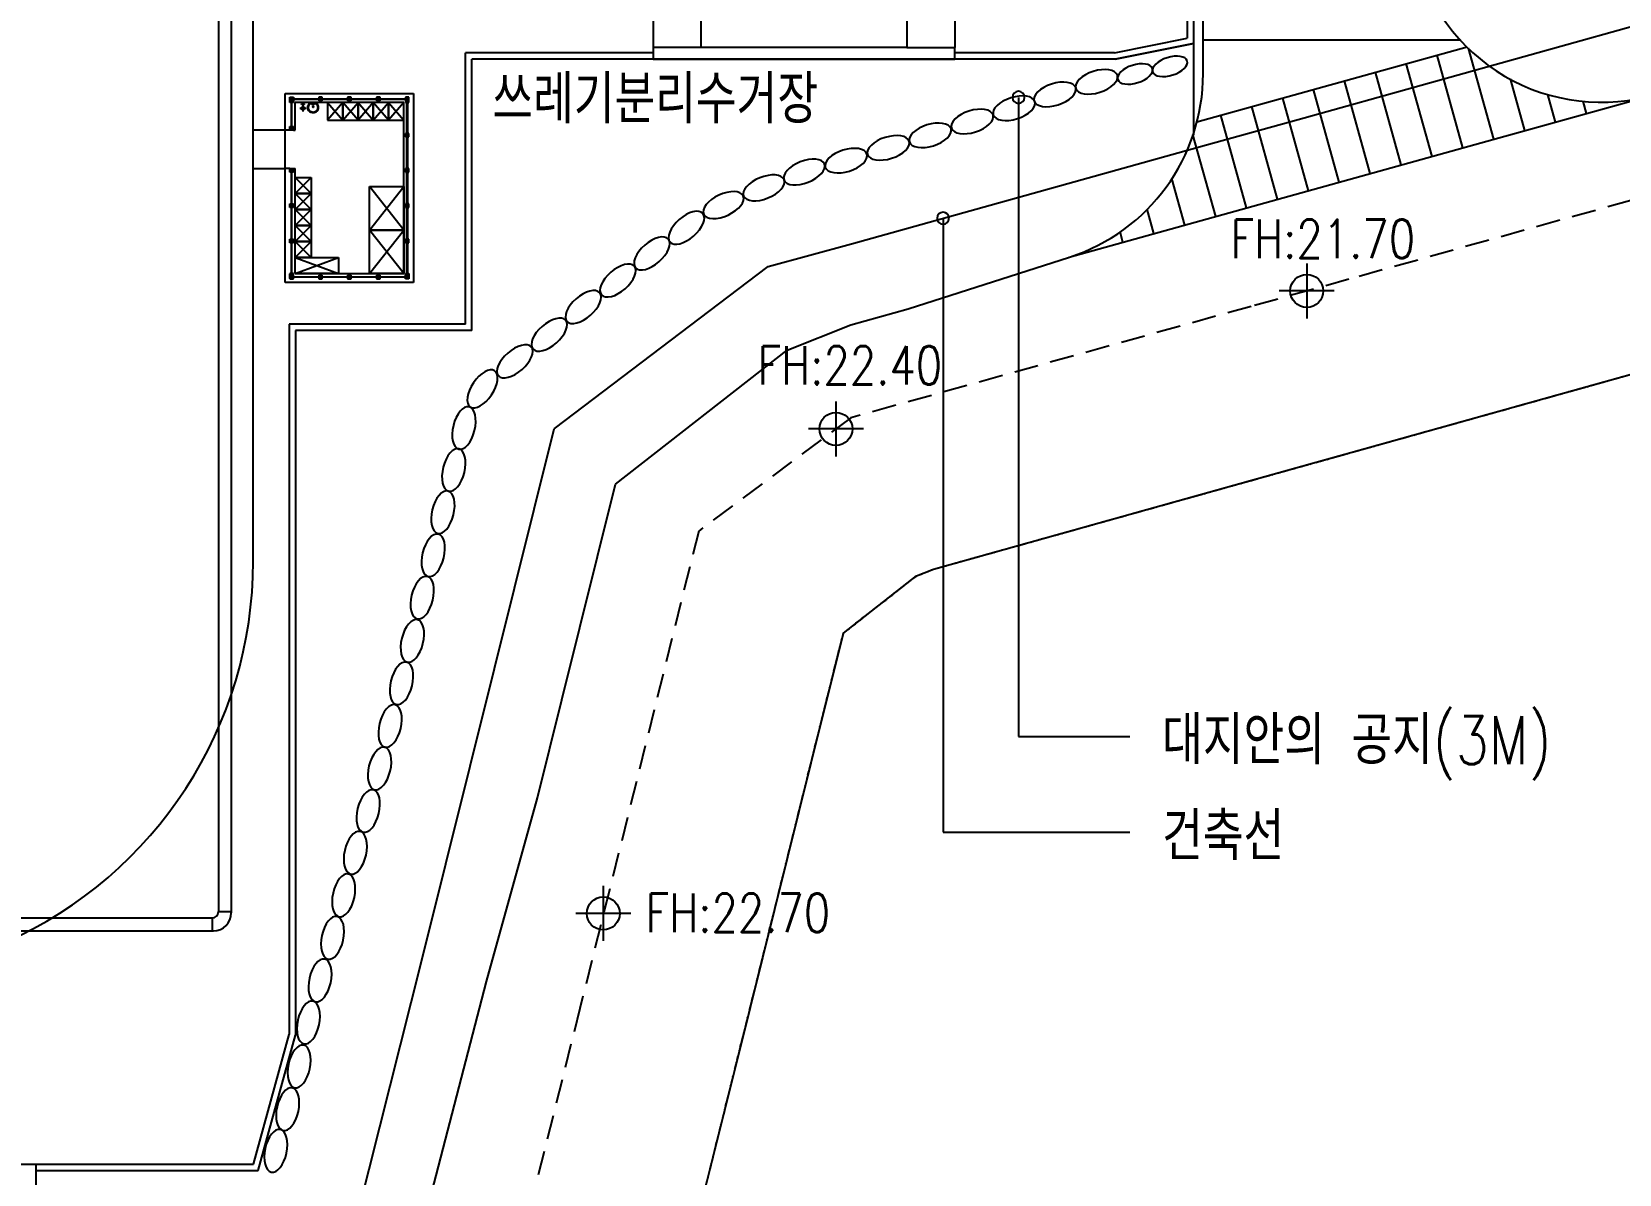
# Model space of a CAD drawing. Header units: millimetres. Extents: x 1145859089 to 1147511753, y -1047484727 to -1047247487.
# Drawn here: x 1147335149 to 1147384647, y -1047418882 to -1047383252 of the extents above; entities that cross this region are included whole.
import ezdxf
from ezdxf.xclip import XClip

# ---------------------------------------------------------------- set-up
doc = ezdxf.new("R2010")
doc.units = ezdxf.units.MM
doc.header["$LTSCALE"] = 100
doc.header["$MEASUREMENT"] = 0
doc.header["$XCLIPFRAME"] = 2
doc.linetypes.add('단지배치도$0$HID', pattern=[2.3, 1.5, -0.8])
doc.linetypes.add('단지배치도$0$PHANTOM', pattern=[2.5, 1.25, -0.25, 0.25, -0.25, 0.25, -0.25])
doc.layers.get('0').update_dxf_attribs({"linetype": 'CONTINUOUS'})
for name, color, linetype in [('TRAY(전력용)', 1, 'CONTINUOUS'), ('XREF', 135, 'CONTINUOUS'), ('단지배치도$0$S240910', 33, 'CONTINUOUS'), ('단지배치도$0$W240910', 135, 'CONTINUOUS')]:
    doc.layers.add(name, color=color, linetype=linetype)
doc.styles.add('단지배치도$0$WS1', font='romans.shx', dxfattribs={"width": 0.8, "bigfont": 'whgtxt.shx'})

# ---------------------------------------------------------------- blocks, each defined once
blk = doc.blocks.new('단지배치도$0$zw$9902')
at = {"layer": '단지배치도$0$W240910'}
for p, q in [((102160, 2660, 0), (102160, -12370, 0)), ((103660, 2660, 0), (103660, -12370, 0)), ((81781, -28400, 0), (81781, -7688, 0)), ((95750, -12370, 0), (95750, -8880, 0)), ((110900, -8640, 1673713), (110900, -12088, 1673713)), ((111400, -13195), (111400, -9090)), ((94250, -10135, 0), (94250, -12370, 0)), ((114548, -14567), (129972, -10260)), ((95750, -12370, 0), (94250, -12370, 0)), ((94250, -12370, 0), (94250, -12740, 0)), ((102160, -12370, 0), (95750, -12370, 0)), ((102160, -12370, 0), (103660, -12370, 0)), ((103660, -12740, 0), (103660, -12370, 0)), ((111100, -11911), (111100, -15104)), ((88400, -21000), (88400, -12540)), ((88600, -21200), (88600, -12740)), ((94250, -12740, 0), (103660, -12740, 0)), ((82781, -19706, 0), (82781, -13806, 0)), ((82781, -13806, 0), (86781, -13806, 0)), ((86781, -13806, 0), (86781, -19706, 0)), ((82926, -14086, 0), (82926, -13926, 0)), ((82926, -13926, 0), (83036, -13926, 0)), ((82968, -14086, 0), (82926, -14086, 0)), ((82929, -14083, 0), (82929, -13929, 0)), ((82929, -13929, 0), (83033, -13929, 0)), ((82965, -14083, 0), (82929, -14083, 0)), ((83006, -13956, 0), (82956, -13956, 0)), ((82956, -13956, 0), (82956, -14056, 0)), ((82956, -14056, 0), (83006, -14056, 0)), ((83003, -13960, 0), (82959, -13960, 0)), ((82959, -13960, 0), (82959, -14053, 0)), ((82959, -14053, 0), (83003, -13960, 0)), ((82959, -13960, 0), (83003, -14053, 0)), ((82959, -14053, 0), (83003, -14053, 0)), ((82996, -14056, 0), (82965, -14056, 0)), ((82965, -14056, 0), (82965, -14083, 0)), ((82993, -14059, 0), (82968, -14059, 0)), ((82968, -14059, 0), (82968, -14086, 0)), ((82991, -14059, 0), (82971, -14059, 0)), ((82971, -14059, 0), (82971, -14868, 0)), ((82991, -14868, 0), (82991, -14059, 0)), ((82993, -14086, 0), (82993, -14059, 0)), ((83036, -14086, 0), (82993, -14086, 0)), ((82996, -14083, 0), (82996, -14056, 0)), ((83033, -14083, 0), (82996, -14083, 0)), ((83003, -14053, 0), (83003, -13960, 0)), ((83006, -14056, 0), (83006, -13956, 0)), ((83033, -13966, 0), (83006, -13966, 0)), ((83006, -13966, 0), (83006, -13997, 0)), ((83006, -13997, 0), (83033, -13997, 0)), ((83036, -13969, 0), (83009, -13969, 0)), ((83009, -13969, 0), (83009, -13994, 0)), ((83009, -13991, 0), (83009, -13971, 0)), ((83009, -13971, 0), (83853, -13971, 0)), ((83853, -13991, 0), (83009, -13991, 0)), ((83009, -13994, 0), (83036, -13994, 0)), ((83033, -13929, 0), (83033, -13966, 0)), ((83033, -13997, 0), (83033, -14083, 0)), ((83036, -13926, 0), (83036, -13969, 0)), ((83036, -13994, 0), (83036, -14086, 0)), ((86476, -14086, 0), (83086, -14086, 0)), ((83086, -14951, 0), (83086, -14086, 0)), ((83231, -14271, 0), (83431, -14271, 0)), ((83291, -14156, 0), (83291, -14136, 0)), ((83291, -14136, 0), (83316, -14136, 0)), ((83316, -14156, 0), (83291, -14156, 0)), ((83316, -14136, 0), (83316, -14086, 0)), ((83316, -14086, 0), (83346, -14086, 0)), ((83316, -14171, 0), (83316, -14156, 0)), ((83346, -14171, 0), (83316, -14171, 0)), ((83331, -14171, 0), (83331, -14371, 0)), ((83346, -14086, 0), (83346, -14136, 0)), ((83346, -14136, 0), (83371, -14136, 0)), ((83371, -14156, 0), (83346, -14156, 0)), ((83346, -14156, 0), (83346, -14171, 0)), ((83371, -14136, 0), (83371, -14156, 0)), ((83610, -14156, 0), (83610, -14136, 0)), ((83610, -14136, 0), (83635, -14136, 0)), ((83635, -14156, 0), (83610, -14156, 0)), ((83635, -14136, 0), (83635, -14086, 0)), ((83635, -14086, 0), (83665, -14086, 0)), ((83635, -14171, 0), (83635, -14156, 0)), ((83665, -14171, 0), (83635, -14171, 0)), ((83665, -14086, 0), (83665, -14136, 0)), ((83665, -14136, 0), (83690, -14136, 0)), ((83690, -14156, 0), (83665, -14156, 0)), ((83665, -14156, 0), (83665, -14171, 0)), ((83690, -14136, 0), (83690, -14156, 0)), ((83936, -13926, 0), (83826, -13926, 0)), ((83826, -13926, 0), (83826, -13969, 0)), ((83826, -13969, 0), (83853, -13969, 0)), ((83853, -13994, 0), (83826, -13994, 0)), ((83826, -13994, 0), (83826, -14036, 0)), ((83826, -14036, 0), (83936, -14036, 0)), ((83933, -13929, 0), (83829, -13929, 0)), ((83829, -13929, 0), (83829, -13966, 0)), ((83829, -13966, 0), (83856, -13966, 0)), ((83856, -13997, 0), (83829, -13997, 0)), ((83829, -13997, 0), (83829, -14033, 0)), ((83829, -14033, 0), (83933, -14033, 0)), ((83853, -13969, 0), (83853, -13994, 0)), ((83906, -13956, 0), (83856, -13956, 0)), ((83856, -13956, 0), (83856, -14006, 0)), ((83856, -13966, 0), (83856, -13997, 0)), ((83856, -14006, 0), (83906, -14006, 0)), ((83904, -13959, 0), (83858, -13959, 0)), ((83858, -13959, 0), (83858, -14004, 0)), ((83904, -14004, 0), (83858, -13959, 0)), ((83858, -14004, 0), (83904, -13959, 0)), ((83858, -14004, 0), (83904, -14004, 0)), ((83904, -14004, 0), (83904, -13959, 0)), ((83906, -14006, 0), (83906, -13956, 0)), ((83906, -13997, 0), (83906, -13966, 0)), ((83906, -13966, 0), (83933, -13966, 0)), ((83933, -13997, 0), (83906, -13997, 0)), ((83909, -13969, 0), (83936, -13969, 0)), ((83909, -13994, 0), (83909, -13969, 0)), ((83909, -13971, 0), (84753, -13971, 0)), ((84753, -13991, 0), (83909, -13991, 0)), ((83936, -13994, 0), (83909, -13994, 0)), ((83933, -13966, 0), (83933, -13929, 0)), ((83933, -14033, 0), (83933, -13997, 0)), ((83936, -13969, 0), (83936, -13926, 0)), ((83936, -14036, 0), (83936, -13994, 0)), ((84101, -14086, 0), (84101, -14636, 0)), ((84576, -14086, 0), (84101, -14086, 0)), ((84101, -14086, 0), (84576, -14636, 0)), ((84576, -14086, 0), (84101, -14636, 0)), ((84576, -14086, 0), (84576, -14636, 0)), ((85051, -14086, 0), (84576, -14086, 0)), ((84576, -14636, 0), (84576, -14086, 0)), ((84576, -14636, 0), (85051, -14086, 0)), ((85051, -14636, 0), (84576, -14086, 0)), ((84836, -13926, 0), (84726, -13926, 0)), ((84726, -13926, 0), (84726, -13969, 0)), ((84726, -13969, 0), (84753, -13969, 0)), ((84753, -13994, 0), (84726, -13994, 0)), ((84726, -13994, 0), (84726, -14036, 0)), ((84726, -14036, 0), (84836, -14036, 0)), ((84833, -13929, 0), (84729, -13929, 0)), ((84729, -13929, 0), (84729, -13966, 0)), ((84729, -13966, 0), (84756, -13966, 0)), ((84756, -13997, 0), (84729, -13997, 0)), ((84729, -13997, 0), (84729, -14033, 0)), ((84729, -14033, 0), (84833, -14033, 0)), ((84753, -13969, 0), (84753, -13994, 0)), ((84753, -13971, 0), (84753, -13991, 0)), ((84806, -13956, 0), (84756, -13956, 0)), ((84756, -13956, 0), (84756, -14006, 0)), ((84756, -13966, 0), (84756, -13997, 0)), ((84756, -14006, 0), (84806, -14006, 0)), ((84804, -13959, 0), (84758, -13959, 0)), ((84758, -13959, 0), (84758, -14004, 0)), ((84804, -14004, 0), (84758, -13959, 0)), ((84758, -14004, 0), (84804, -13959, 0)), ((84758, -14004, 0), (84804, -14004, 0)), ((84804, -14004, 0), (84804, -13959, 0)), ((84806, -14006, 0), (84806, -13956, 0)), ((84806, -13997, 0), (84806, -13966, 0)), ((84806, -13966, 0), (84833, -13966, 0)), ((84833, -13997, 0), (84806, -13997, 0)), ((84809, -13969, 0), (84836, -13969, 0)), ((84809, -13994, 0), (84809, -13969, 0)), ((84809, -13991, 0), (84809, -13971, 0)), ((84809, -13971, 0), (85653, -13971, 0)), ((85653, -13991, 0), (84809, -13991, 0)), ((84836, -13994, 0), (84809, -13994, 0)), ((84833, -13966, 0), (84833, -13929, 0)), ((84833, -14033, 0), (84833, -13997, 0)), ((84836, -13969, 0), (84836, -13926, 0)), ((84836, -14036, 0), (84836, -13994, 0)), ((85051, -14086, 0), (85051, -14636, 0)), ((85526, -14086, 0), (85051, -14086, 0)), ((85051, -14636, 0), (85051, -14086, 0)), ((85051, -14086, 0), (85526, -14636, 0)), ((85526, -14086, 0), (85051, -14636, 0)), ((85526, -14636, 0), (85526, -14086, 0)), ((85526, -14086, 0), (85526, -14636, 0)), ((86001, -14086, 0), (85526, -14086, 0)), ((85526, -14636, 0), (86001, -14086, 0)), ((86001, -14636, 0), (85526, -14086, 0)), ((85736, -13926, 0), (85626, -13926, 0)), ((85626, -13926, 0), (85626, -13969, 0)), ((85626, -13969, 0), (85653, -13969, 0)), ((85653, -13994, 0), (85626, -13994, 0)), ((85626, -13994, 0), (85626, -14036, 0)), ((85626, -14036, 0), (85736, -14036, 0)), ((85733, -13929, 0), (85629, -13929, 0)), ((85629, -13929, 0), (85629, -13966, 0)), ((85629, -13966, 0), (85656, -13966, 0)), ((85656, -13997, 0), (85629, -13997, 0)), ((85629, -13997, 0), (85629, -14033, 0)), ((85629, -14033, 0), (85733, -14033, 0)), ((85653, -13969, 0), (85653, -13994, 0)), ((85653, -13971, 0), (85653, -13991, 0)), ((85706, -13956, 0), (85656, -13956, 0)), ((85656, -13956, 0), (85656, -14006, 0)), ((85656, -13966, 0), (85656, -13997, 0)), ((85656, -14006, 0), (85706, -14006, 0)), ((85704, -13959, 0), (85658, -13959, 0)), ((85658, -13959, 0), (85658, -14004, 0)), ((85704, -14004, 0), (85658, -13959, 0)), ((85658, -14004, 0), (85704, -13959, 0)), ((85658, -14004, 0), (85704, -14004, 0)), ((85704, -14004, 0), (85704, -13959, 0)), ((85706, -14006, 0), (85706, -13956, 0)), ((85706, -13997, 0), (85706, -13966, 0)), ((85706, -13966, 0), (85733, -13966, 0)), ((85733, -13997, 0), (85706, -13997, 0)), ((85709, -13969, 0), (85736, -13969, 0)), ((85709, -13994, 0), (85709, -13969, 0)), ((85709, -13991, 0), (85709, -13971, 0)), ((85709, -13971, 0), (86553, -13971, 0)), ((86553, -13991, 0), (85709, -13991, 0)), ((85736, -13994, 0), (85709, -13994, 0)), ((85733, -13966, 0), (85733, -13929, 0)), ((85733, -14033, 0), (85733, -13997, 0)), ((85736, -13969, 0), (85736, -13926, 0)), ((85736, -14036, 0), (85736, -13994, 0)), ((86001, -14636, 0), (86001, -14086, 0)), ((86001, -14086, 0), (86001, -14636, 0)), ((86476, -14086, 0), (86001, -14086, 0)), ((86001, -14086, 0), (86476, -14636, 0)), ((86476, -14086, 0), (86001, -14636, 0)), ((86476, -19426, 0), (86476, -14086, 0)), ((86476, -14636, 0), (86476, -14086, 0)), ((86636, -13926, 0), (86526, -13926, 0)), ((86526, -13926, 0), (86526, -13969, 0)), ((86526, -13969, 0), (86553, -13969, 0)), ((86553, -13994, 0), (86526, -13994, 0)), ((86526, -13994, 0), (86526, -14086, 0)), ((86526, -14086, 0), (86568, -14086, 0)), ((86633, -13929, 0), (86529, -13929, 0)), ((86529, -13929, 0), (86529, -13966, 0)), ((86529, -13966, 0), (86556, -13966, 0)), ((86556, -13997, 0), (86529, -13997, 0)), ((86529, -13997, 0), (86529, -14083, 0)), ((86529, -14083, 0), (86565, -14083, 0)), ((86553, -13969, 0), (86553, -13994, 0)), ((86553, -13971, 0), (86553, -13991, 0)), ((86556, -14056, 0), (86556, -13956, 0)), ((86556, -13956, 0), (86606, -13956, 0)), ((86556, -13966, 0), (86556, -13997, 0)), ((86606, -14056, 0), (86556, -14056, 0)), ((86559, -14053, 0), (86559, -13960, 0)), ((86559, -13960, 0), (86603, -13960, 0)), ((86603, -14053, 0), (86559, -13960, 0)), ((86603, -13960, 0), (86559, -14053, 0)), ((86603, -14053, 0), (86559, -14053, 0)), ((86565, -14083, 0), (86565, -14056, 0)), ((86565, -14056, 0), (86596, -14056, 0)), ((86568, -14086, 0), (86568, -14059, 0)), ((86568, -14059, 0), (86593, -14059, 0)), ((86571, -14059, 0), (86591, -14059, 0)), ((86571, -15078, 0), (86571, -14059, 0)), ((86591, -14059, 0), (86591, -15078, 0)), ((86593, -14059, 0), (86593, -14086, 0)), ((86593, -14086, 0), (86636, -14086, 0)), ((86596, -14056, 0), (86596, -14083, 0)), ((86596, -14083, 0), (86633, -14083, 0)), ((86603, -13960, 0), (86603, -14053, 0)), ((86606, -13956, 0), (86606, -14056, 0)), ((86633, -14083, 0), (86633, -13929, 0)), ((86636, -14086, 0), (86636, -13926, 0)), ((105645, -13929), (105645, -33858)), ((82926, -14951, 0), (82926, -14841, 0)), ((82926, -14841, 0), (82968, -14841, 0)), ((82929, -14948, 0), (82929, -14844, 0)), ((82929, -14844, 0), (82965, -14844, 0)), ((82965, -14844, 0), (82965, -14871, 0)), ((82968, -14841, 0), (82968, -14868, 0)), ((82993, -14868, 0), (82993, -14841, 0)), ((82993, -14841, 0), (83036, -14841, 0)), ((82996, -14871, 0), (82996, -14844, 0)), ((82996, -14844, 0), (83033, -14844, 0)), ((83033, -14844, 0), (83033, -14948, 0)), ((83036, -14841, 0), (83036, -14951, 0)), ((84101, -14636, 0), (84576, -14636, 0)), ((84576, -14636, 0), (85051, -14636, 0)), ((85051, -14636, 0), (85526, -14636, 0)), ((85526, -14636, 0), (86001, -14636, 0)), ((86001, -14636, 0), (86476, -14636, 0)), ((111504, -15411), (114548, -14567)), ((82926, -14951, 0), (82781, -14951, 0)), ((82968, -14951, 0), (82926, -14951, 0)), ((82965, -14948, 0), (82929, -14948, 0)), ((82956, -14921, 0), (82956, -14871, 0)), ((82956, -14871, 0), (83006, -14871, 0)), ((83006, -14921, 0), (82956, -14921, 0)), ((82958, -14919, 0), (82958, -14874, 0)), ((82958, -14874, 0), (83004, -14874, 0)), ((83004, -14919, 0), (82958, -14874, 0)), ((83004, -14874, 0), (82958, -14919, 0)), ((83004, -14919, 0), (82958, -14919, 0)), ((82965, -14871, 0), (82996, -14871, 0)), ((82996, -14948, 0), (82965, -14948, 0)), ((82968, -14868, 0), (82993, -14868, 0)), ((82993, -14951, 0), (82968, -14951, 0)), ((82971, -14868, 0), (82991, -14868, 0)), ((83036, -14951, 0), (82993, -14951, 0)), ((83033, -14948, 0), (82996, -14948, 0)), ((83004, -14874, 0), (83004, -14919, 0)), ((83006, -14871, 0), (83006, -14921, 0)), ((83036, -14951, 0), (83086, -14951, 0)), ((86568, -15051, 0), (86526, -15051, 0)), ((86526, -15051, 0), (86526, -15161, 0)), ((86526, -15161, 0), (86568, -15161, 0)), ((86565, -15054, 0), (86529, -15054, 0)), ((86529, -15054, 0), (86529, -15158, 0)), ((86529, -15158, 0), (86565, -15158, 0)), ((86606, -15081, 0), (86556, -15081, 0)), ((86556, -15081, 0), (86556, -15131, 0)), ((86556, -15131, 0), (86606, -15131, 0)), ((86604, -15084, 0), (86558, -15084, 0)), ((86558, -15084, 0), (86558, -15129, 0)), ((86558, -15129, 0), (86604, -15084, 0)), ((86558, -15084, 0), (86604, -15129, 0)), ((86558, -15129, 0), (86604, -15129, 0)), ((86565, -15081, 0), (86565, -15054, 0)), ((86596, -15081, 0), (86565, -15081, 0)), ((86565, -15158, 0), (86565, -15131, 0)), ((86565, -15131, 0), (86596, -15131, 0)), ((86568, -15078, 0), (86568, -15051, 0)), ((86593, -15078, 0), (86568, -15078, 0)), ((86568, -15161, 0), (86568, -15134, 0)), ((86568, -15134, 0), (86593, -15134, 0)), ((86591, -15078, 0), (86571, -15078, 0)), ((86571, -15134, 0), (86591, -15134, 0)), ((86571, -16178, 0), (86571, -15134, 0)), ((86591, -15134, 0), (86591, -16178, 0)), ((86636, -15051, 0), (86593, -15051, 0)), ((86593, -15051, 0), (86593, -15078, 0)), ((86593, -15134, 0), (86593, -15161, 0)), ((86593, -15161, 0), (86636, -15161, 0)), ((86633, -15054, 0), (86596, -15054, 0)), ((86596, -15054, 0), (86596, -15081, 0)), ((86596, -15131, 0), (86596, -15158, 0)), ((86596, -15158, 0), (86633, -15158, 0)), ((86604, -15129, 0), (86604, -15084, 0)), ((86606, -15131, 0), (86606, -15081, 0)), ((86633, -15158, 0), (86633, -15054, 0)), ((86636, -15161, 0), (86636, -15051, 0)), ((100438, -18494), (111504, -15411)), ((82926, -16151, 0), (82781, -16151, 0)), ((82926, -16261, 0), (82926, -16151, 0)), ((82926, -16151, 0), (82968, -16151, 0)), ((82968, -16261, 0), (82926, -16261, 0)), ((82929, -16258, 0), (82929, -16154, 0)), ((82929, -16154, 0), (82965, -16154, 0)), ((82965, -16258, 0), (82929, -16258, 0)), ((82956, -16231, 0), (82956, -16181, 0)), ((82956, -16181, 0), (83006, -16181, 0)), ((83006, -16231, 0), (82956, -16231, 0)), ((82958, -16229, 0), (82958, -16184, 0)), ((82958, -16184, 0), (83004, -16184, 0)), ((83004, -16229, 0), (82958, -16184, 0)), ((83004, -16184, 0), (82958, -16229, 0)), ((83004, -16229, 0), (82958, -16229, 0)), ((82965, -16154, 0), (82996, -16154, 0)), ((82996, -16231, 0), (82965, -16231, 0)), ((82965, -16231, 0), (82965, -16258, 0)), ((82968, -16151, 0), (82993, -16151, 0)), ((82968, -16234, 0), (82968, -16261, 0)), ((82993, -16234, 0), (82968, -16234, 0)), ((82991, -16234, 0), (82971, -16234, 0)), ((82971, -16234, 0), (82971, -17278, 0)), ((82991, -17278, 0), (82991, -16234, 0)), ((82993, -16151, 0), (83036, -16151, 0)), ((82993, -16261, 0), (82993, -16234, 0)), ((83036, -16261, 0), (82993, -16261, 0)), ((82996, -16154, 0), (83033, -16154, 0)), ((82996, -16258, 0), (82996, -16231, 0)), ((83033, -16258, 0), (82996, -16258, 0)), ((83004, -16184, 0), (83004, -16229, 0)), ((83006, -16181, 0), (83006, -16231, 0)), ((83033, -16154, 0), (83033, -16258, 0)), ((83036, -16151, 0), (83036, -16261, 0)), ((83036, -16151, 0), (83086, -16151, 0)), ((83086, -19426, 0), (83086, -16151, 0)), ((86568, -16151, 0), (86526, -16151, 0)), ((86526, -16151, 0), (86526, -16261, 0)), ((86526, -16261, 0), (86568, -16261, 0)), ((86565, -16154, 0), (86529, -16154, 0)), ((86529, -16154, 0), (86529, -16258, 0)), ((86529, -16258, 0), (86565, -16258, 0)), ((86606, -16181, 0), (86556, -16181, 0)), ((86556, -16181, 0), (86556, -16231, 0)), ((86556, -16231, 0), (86606, -16231, 0)), ((86604, -16184, 0), (86558, -16184, 0)), ((86558, -16184, 0), (86558, -16229, 0)), ((86558, -16229, 0), (86604, -16184, 0)), ((86558, -16184, 0), (86604, -16229, 0)), ((86558, -16229, 0), (86604, -16229, 0)), ((86565, -16181, 0), (86565, -16154, 0)), ((86596, -16181, 0), (86565, -16181, 0)), ((86565, -16258, 0), (86565, -16231, 0)), ((86565, -16231, 0), (86596, -16231, 0)), ((86568, -16178, 0), (86568, -16151, 0)), ((86593, -16178, 0), (86568, -16178, 0)), ((86568, -16261, 0), (86568, -16234, 0)), ((86568, -16234, 0), (86593, -16234, 0)), ((86591, -16178, 0), (86571, -16178, 0)), ((86571, -16234, 0), (86591, -16234, 0)), ((86571, -17278, 0), (86571, -16234, 0)), ((86591, -16234, 0), (86591, -17278, 0)), ((86636, -16151, 0), (86593, -16151, 0)), ((86593, -16151, 0), (86593, -16178, 0)), ((86593, -16234, 0), (86593, -16261, 0)), ((86593, -16261, 0), (86636, -16261, 0)), ((86633, -16154, 0), (86596, -16154, 0)), ((86596, -16154, 0), (86596, -16181, 0)), ((86596, -16231, 0), (86596, -16258, 0)), ((86596, -16258, 0), (86633, -16258, 0)), ((86604, -16229, 0), (86604, -16184, 0)), ((86606, -16231, 0), (86606, -16181, 0)), ((86633, -16258, 0), (86633, -16154, 0)), ((86636, -16261, 0), (86636, -16151, 0)), ((83086, -16926, 0), (83086, -16426, 0)), ((83086, -16426, 0), (83586, -16426, 0)), ((83086, -16426, 0), (83586, -16926, 0)), ((83086, -16926, 0), (83586, -16426, 0)), ((83586, -16426, 0), (83586, -16926, 0)), ((85406, -16706, 0), (86476, -16706, 0)), ((85406, -18066, 0), (85406, -16706, 0)), ((86476, -16706, 0), (86476, -18066, 0)), ((82926, -17361, 0), (82926, -17251, 0)), ((82926, -17251, 0), (82968, -17251, 0)), ((82929, -17358, 0), (82929, -17254, 0)), ((82929, -17254, 0), (82965, -17254, 0)), ((82956, -17331, 0), (82956, -17281, 0)), ((82956, -17281, 0), (83006, -17281, 0)), ((82958, -17329, 0), (82958, -17284, 0)), ((82958, -17284, 0), (83004, -17284, 0)), ((83004, -17329, 0), (82958, -17284, 0)), ((83004, -17284, 0), (82958, -17329, 0)), ((82965, -17254, 0), (82965, -17281, 0)), ((82965, -17281, 0), (82996, -17281, 0)), ((82968, -17251, 0), (82968, -17278, 0)), ((82968, -17278, 0), (82993, -17278, 0)), ((82971, -17278, 0), (82991, -17278, 0)), ((82993, -17278, 0), (82993, -17251, 0)), ((82993, -17251, 0), (83036, -17251, 0)), ((82996, -17281, 0), (82996, -17254, 0)), ((82996, -17254, 0), (83033, -17254, 0)), ((83004, -17284, 0), (83004, -17329, 0)), ((83006, -17281, 0), (83006, -17331, 0)), ((83033, -17254, 0), (83033, -17358, 0)), ((83036, -17251, 0), (83036, -17361, 0)), ((83586, -16926, 0), (83086, -16926, 0)), ((83086, -17426, 0), (83086, -16926, 0)), ((83086, -16926, 0), (83586, -16926, 0)), ((83586, -16926, 0), (83086, -17426, 0)), ((83586, -17426, 0), (83086, -16926, 0)), ((83586, -16926, 0), (83586, -17426, 0)), ((86568, -17251, 0), (86526, -17251, 0)), ((86526, -17251, 0), (86526, -17361, 0)), ((86565, -17254, 0), (86529, -17254, 0)), ((86529, -17254, 0), (86529, -17358, 0)), ((86606, -17281, 0), (86556, -17281, 0)), ((86556, -17281, 0), (86556, -17331, 0)), ((86604, -17284, 0), (86558, -17284, 0)), ((86558, -17284, 0), (86558, -17329, 0)), ((86558, -17329, 0), (86604, -17284, 0)), ((86558, -17284, 0), (86604, -17329, 0)), ((86565, -17281, 0), (86565, -17254, 0)), ((86596, -17281, 0), (86565, -17281, 0)), ((86568, -17278, 0), (86568, -17251, 0)), ((86593, -17278, 0), (86568, -17278, 0)), ((86591, -17278, 0), (86571, -17278, 0)), ((86636, -17251, 0), (86593, -17251, 0)), ((86593, -17251, 0), (86593, -17278, 0)), ((86633, -17254, 0), (86596, -17254, 0)), ((86596, -17254, 0), (86596, -17281, 0)), ((86604, -17329, 0), (86604, -17284, 0)), ((86606, -17331, 0), (86606, -17281, 0)), ((86633, -17358, 0), (86633, -17254, 0)), ((86636, -17361, 0), (86636, -17251, 0)), ((82968, -17361, 0), (82926, -17361, 0)), ((82965, -17358, 0), (82929, -17358, 0)), ((83006, -17331, 0), (82956, -17331, 0)), ((83004, -17329, 0), (82958, -17329, 0)), ((82996, -17331, 0), (82965, -17331, 0)), ((82965, -17331, 0), (82965, -17358, 0)), ((82968, -17334, 0), (82968, -17361, 0)), ((82993, -17334, 0), (82968, -17334, 0)), ((82991, -17334, 0), (82971, -17334, 0)), ((82971, -17334, 0), (82971, -18378, 0)), ((82991, -18378, 0), (82991, -17334, 0)), ((82993, -17361, 0), (82993, -17334, 0)), ((83036, -17361, 0), (82993, -17361, 0)), ((82996, -17358, 0), (82996, -17331, 0)), ((83033, -17358, 0), (82996, -17358, 0)), ((83586, -17426, 0), (83086, -17426, 0)), ((83086, -17926, 0), (83086, -17426, 0)), ((83086, -17426, 0), (83586, -17426, 0)), ((83086, -17426, 0), (83586, -17926, 0)), ((83086, -17926, 0), (83586, -17426, 0)), ((83586, -17426, 0), (83586, -17926, 0)), ((86526, -17361, 0), (86568, -17361, 0)), ((86529, -17358, 0), (86565, -17358, 0)), ((86556, -17331, 0), (86606, -17331, 0)), ((86558, -17329, 0), (86604, -17329, 0)), ((86565, -17358, 0), (86565, -17331, 0)), ((86565, -17331, 0), (86596, -17331, 0)), ((86568, -17361, 0), (86568, -17334, 0)), ((86568, -17334, 0), (86593, -17334, 0)), ((86571, -17334, 0), (86591, -17334, 0)), ((86571, -18378, 0), (86571, -17334, 0)), ((86591, -17334, 0), (86591, -18378, 0)), ((86593, -17334, 0), (86593, -17361, 0)), ((86593, -17361, 0), (86636, -17361, 0)), ((86596, -17331, 0), (86596, -17358, 0)), ((86596, -17358, 0), (86633, -17358, 0)), ((103292, -17699), (103292, -36845)), ((83586, -17926, 0), (83086, -17926, 0)), ((83086, -18426, 0), (83086, -17926, 0)), ((83086, -17926, 0), (83586, -17926, 0)), ((83586, -17926, 0), (83086, -18426, 0)), ((83586, -18426, 0), (83086, -17926, 0)), ((83586, -17926, 0), (83586, -18426, 0)), ((86476, -18066, 0), (85406, -18066, 0)), ((85406, -18066, 0), (86476, -18066, 0)), ((85406, -19426, 0), (85406, -18066, 0)), ((86476, -18066, 0), (86476, -19426, 0)), ((82926, -18461, 0), (82926, -18351, 0)), ((82926, -18351, 0), (82968, -18351, 0)), ((82968, -18461, 0), (82926, -18461, 0)), ((82929, -18458, 0), (82929, -18354, 0)), ((82929, -18354, 0), (82965, -18354, 0)), ((82965, -18458, 0), (82929, -18458, 0)), ((82956, -18431, 0), (82956, -18381, 0)), ((82956, -18381, 0), (83006, -18381, 0)), ((83006, -18431, 0), (82956, -18431, 0)), ((82958, -18429, 0), (82958, -18384, 0)), ((82958, -18384, 0), (83004, -18384, 0)), ((83004, -18429, 0), (82958, -18384, 0)), ((83004, -18384, 0), (82958, -18429, 0)), ((83004, -18429, 0), (82958, -18429, 0)), ((82965, -18354, 0), (82965, -18381, 0)), ((82965, -18381, 0), (82996, -18381, 0)), ((82996, -18431, 0), (82965, -18431, 0)), ((82965, -18431, 0), (82965, -18458, 0)), ((82968, -18351, 0), (82968, -18378, 0)), ((82968, -18378, 0), (82993, -18378, 0)), ((82968, -18434, 0), (82968, -18461, 0)), ((82993, -18434, 0), (82968, -18434, 0)), ((82971, -18378, 0), (82991, -18378, 0)), ((82991, -18434, 0), (82971, -18434, 0)), ((82971, -18434, 0), (82971, -19448, 0)), ((82991, -19448, 0), (82991, -18434, 0)), ((82993, -18378, 0), (82993, -18351, 0)), ((82993, -18351, 0), (83036, -18351, 0)), ((82993, -18461, 0), (82993, -18434, 0)), ((83036, -18461, 0), (82993, -18461, 0)), ((82996, -18381, 0), (82996, -18354, 0)), ((82996, -18354, 0), (83033, -18354, 0)), ((82996, -18458, 0), (82996, -18431, 0)), ((83033, -18458, 0), (82996, -18458, 0)), ((83004, -18384, 0), (83004, -18429, 0)), ((83006, -18381, 0), (83006, -18431, 0)), ((83033, -18354, 0), (83033, -18458, 0)), ((83036, -18351, 0), (83036, -18461, 0)), ((83586, -18426, 0), (83086, -18426, 0)), ((83086, -18926, 0), (83086, -18426, 0)), ((83086, -18426, 0), (83586, -18426, 0)), ((83086, -18426, 0), (83586, -18926, 0)), ((83086, -18926, 0), (83586, -18426, 0)), ((83586, -18426, 0), (83586, -18926, 0)), ((86568, -18351, 0), (86526, -18351, 0)), ((86526, -18351, 0), (86526, -18461, 0)), ((86526, -18461, 0), (86568, -18461, 0)), ((86565, -18354, 0), (86529, -18354, 0)), ((86529, -18354, 0), (86529, -18458, 0)), ((86529, -18458, 0), (86565, -18458, 0)), ((86606, -18381, 0), (86556, -18381, 0)), ((86556, -18381, 0), (86556, -18431, 0)), ((86556, -18431, 0), (86606, -18431, 0)), ((86604, -18384, 0), (86558, -18384, 0)), ((86558, -18384, 0), (86558, -18429, 0)), ((86558, -18429, 0), (86604, -18384, 0)), ((86558, -18384, 0), (86604, -18429, 0)), ((86558, -18429, 0), (86604, -18429, 0)), ((86565, -18381, 0), (86565, -18354, 0)), ((86596, -18381, 0), (86565, -18381, 0)), ((86565, -18458, 0), (86565, -18431, 0)), ((86565, -18431, 0), (86596, -18431, 0)), ((86568, -18378, 0), (86568, -18351, 0)), ((86593, -18378, 0), (86568, -18378, 0)), ((86568, -18461, 0), (86568, -18434, 0)), ((86568, -18434, 0), (86593, -18434, 0)), ((86591, -18378, 0), (86571, -18378, 0)), ((86571, -18434, 0), (86591, -18434, 0)), ((86571, -19448, 0), (86571, -18434, 0)), ((86591, -18434, 0), (86591, -19448, 0)), ((86636, -18351, 0), (86593, -18351, 0)), ((86593, -18351, 0), (86593, -18378, 0)), ((86593, -18434, 0), (86593, -18461, 0)), ((86593, -18461, 0), (86636, -18461, 0)), ((86633, -18354, 0), (86596, -18354, 0)), ((86596, -18354, 0), (86596, -18381, 0)), ((86596, -18431, 0), (86596, -18458, 0)), ((86596, -18458, 0), (86633, -18458, 0)), ((86604, -18429, 0), (86604, -18384, 0)), ((86606, -18431, 0), (86606, -18381, 0)), ((86633, -18458, 0), (86633, -18354, 0)), ((86636, -18461, 0), (86636, -18351, 0)), ((97838, -19202), (100438, -18494)), ((83586, -18926, 0), (83086, -18926, 0)), ((83086, -19426, 0), (83086, -18926, 0)), ((83086, -18926, 0), (84446, -18926, 0)), ((84446, -18926, 0), (84446, -19426, 0)), ((91163, -24270), (97838, -19202)), ((102208, -20519), (107232, -18908)), ((114633, -19109), (114633, -20823)), ((86781, -19706, 0), (82781, -19706, 0)), ((82968, -19426, 0), (82926, -19426, 0)), ((82926, -19426, 0), (82926, -19586, 0)), ((82926, -19586, 0), (83036, -19586, 0)), ((82929, -19583, 0), (82929, -19429, 0)), ((82929, -19429, 0), (82965, -19429, 0)), ((83033, -19583, 0), (82929, -19583, 0)), ((82956, -19556, 0), (82956, -19456, 0)), ((82956, -19456, 0), (83006, -19456, 0)), ((83006, -19556, 0), (82956, -19556, 0)), ((82959, -19553, 0), (82959, -19460, 0)), ((82959, -19460, 0), (83003, -19460, 0)), ((82959, -19460, 0), (83003, -19553, 0)), ((82959, -19553, 0), (83003, -19460, 0)), ((83003, -19553, 0), (82959, -19553, 0)), ((82965, -19429, 0), (82965, -19456, 0)), ((82965, -19456, 0), (82996, -19456, 0)), ((82968, -19453, 0), (82968, -19426, 0)), ((82993, -19453, 0), (82968, -19453, 0)), ((82971, -19448, 0), (82991, -19448, 0)), ((83036, -19426, 0), (82993, -19426, 0)), ((82993, -19426, 0), (82993, -19453, 0)), ((82996, -19456, 0), (82996, -19429, 0)), ((82996, -19429, 0), (83033, -19429, 0)), ((83003, -19460, 0), (83003, -19553, 0)), ((83006, -19456, 0), (83006, -19556, 0)), ((83033, -19516, 0), (83006, -19516, 0)), ((83006, -19516, 0), (83006, -19547, 0)), ((83006, -19547, 0), (83033, -19547, 0)), ((83009, -19544, 0), (83009, -19519, 0)), ((83009, -19519, 0), (83036, -19519, 0)), ((83009, -19541, 0), (83009, -19521, 0)), ((83009, -19521, 0), (83853, -19521, 0)), ((83853, -19541, 0), (83009, -19541, 0)), ((83036, -19544, 0), (83009, -19544, 0)), ((83033, -19429, 0), (83033, -19516, 0)), ((83033, -19547, 0), (83033, -19583, 0)), ((83036, -19519, 0), (83036, -19426, 0)), ((83036, -19586, 0), (83036, -19544, 0)), ((83086, -19426, 0), (86476, -19426, 0)), ((84446, -19426, 0), (83086, -19426, 0)), ((83936, -19476, 0), (83826, -19476, 0)), ((83826, -19476, 0), (83826, -19519, 0)), ((83826, -19519, 0), (83853, -19519, 0)), ((83853, -19544, 0), (83826, -19544, 0)), ((83826, -19544, 0), (83826, -19586, 0)), ((83826, -19586, 0), (83936, -19586, 0)), ((83933, -19479, 0), (83829, -19479, 0)), ((83829, -19479, 0), (83829, -19516, 0)), ((83829, -19516, 0), (83856, -19516, 0)), ((83856, -19547, 0), (83829, -19547, 0)), ((83829, -19547, 0), (83829, -19583, 0)), ((83829, -19583, 0), (83933, -19583, 0)), ((83853, -19519, 0), (83853, -19544, 0)), ((83906, -19506, 0), (83856, -19506, 0)), ((83856, -19506, 0), (83856, -19556, 0)), ((83856, -19516, 0), (83856, -19547, 0)), ((83856, -19556, 0), (83906, -19556, 0)), ((83904, -19509, 0), (83858, -19509, 0)), ((83858, -19509, 0), (83858, -19554, 0)), ((83904, -19554, 0), (83858, -19509, 0)), ((83858, -19554, 0), (83904, -19509, 0)), ((83858, -19554, 0), (83904, -19554, 0)), ((83904, -19554, 0), (83904, -19509, 0)), ((83906, -19556, 0), (83906, -19506, 0)), ((83906, -19547, 0), (83906, -19516, 0)), ((83906, -19516, 0), (83933, -19516, 0)), ((83933, -19547, 0), (83906, -19547, 0)), ((83909, -19519, 0), (83936, -19519, 0)), ((83909, -19544, 0), (83909, -19519, 0)), ((83909, -19521, 0), (84753, -19521, 0)), ((84753, -19541, 0), (83909, -19541, 0)), ((83936, -19544, 0), (83909, -19544, 0)), ((83933, -19516, 0), (83933, -19479, 0)), ((83933, -19583, 0), (83933, -19547, 0)), ((83936, -19519, 0), (83936, -19476, 0)), ((83936, -19586, 0), (83936, -19544, 0)), ((84836, -19476, 0), (84726, -19476, 0)), ((84726, -19476, 0), (84726, -19519, 0)), ((84726, -19519, 0), (84753, -19519, 0)), ((84753, -19544, 0), (84726, -19544, 0)), ((84726, -19544, 0), (84726, -19586, 0)), ((84726, -19586, 0), (84836, -19586, 0)), ((84833, -19479, 0), (84729, -19479, 0)), ((84729, -19479, 0), (84729, -19516, 0)), ((84729, -19516, 0), (84756, -19516, 0)), ((84756, -19547, 0), (84729, -19547, 0)), ((84729, -19547, 0), (84729, -19583, 0)), ((84729, -19583, 0), (84833, -19583, 0)), ((84753, -19519, 0), (84753, -19544, 0)), ((84753, -19521, 0), (84753, -19541, 0)), ((84806, -19506, 0), (84756, -19506, 0)), ((84756, -19506, 0), (84756, -19556, 0)), ((84756, -19516, 0), (84756, -19547, 0)), ((84756, -19556, 0), (84806, -19556, 0)), ((84804, -19509, 0), (84758, -19509, 0)), ((84758, -19509, 0), (84758, -19554, 0)), ((84804, -19554, 0), (84758, -19509, 0)), ((84758, -19554, 0), (84804, -19509, 0)), ((84758, -19554, 0), (84804, -19554, 0)), ((84804, -19554, 0), (84804, -19509, 0)), ((84806, -19556, 0), (84806, -19506, 0)), ((84806, -19547, 0), (84806, -19516, 0)), ((84806, -19516, 0), (84833, -19516, 0)), ((84833, -19547, 0), (84806, -19547, 0)), ((84809, -19519, 0), (84836, -19519, 0)), ((84809, -19544, 0), (84809, -19519, 0)), ((84809, -19541, 0), (84809, -19521, 0)), ((84809, -19521, 0), (85653, -19521, 0)), ((85653, -19541, 0), (84809, -19541, 0)), ((84836, -19544, 0), (84809, -19544, 0)), ((84833, -19516, 0), (84833, -19479, 0)), ((84833, -19583, 0), (84833, -19547, 0)), ((84836, -19519, 0), (84836, -19476, 0)), ((84836, -19586, 0), (84836, -19544, 0)), ((86476, -19426, 0), (85406, -19426, 0)), ((85736, -19476, 0), (85626, -19476, 0)), ((85626, -19476, 0), (85626, -19519, 0)), ((85626, -19519, 0), (85653, -19519, 0)), ((85653, -19544, 0), (85626, -19544, 0)), ((85626, -19544, 0), (85626, -19586, 0)), ((85626, -19586, 0), (85736, -19586, 0)), ((85733, -19479, 0), (85629, -19479, 0)), ((85629, -19479, 0), (85629, -19516, 0)), ((85629, -19516, 0), (85656, -19516, 0)), ((85656, -19547, 0), (85629, -19547, 0)), ((85629, -19547, 0), (85629, -19583, 0)), ((85629, -19583, 0), (85733, -19583, 0)), ((85653, -19519, 0), (85653, -19544, 0)), ((85653, -19521, 0), (85653, -19541, 0)), ((85706, -19506, 0), (85656, -19506, 0)), ((85656, -19506, 0), (85656, -19556, 0)), ((85656, -19516, 0), (85656, -19547, 0)), ((85656, -19556, 0), (85706, -19556, 0)), ((85704, -19509, 0), (85658, -19509, 0)), ((85658, -19509, 0), (85658, -19554, 0)), ((85704, -19554, 0), (85658, -19509, 0)), ((85658, -19554, 0), (85704, -19509, 0)), ((85658, -19554, 0), (85704, -19554, 0)), ((85704, -19554, 0), (85704, -19509, 0)), ((85706, -19556, 0), (85706, -19506, 0)), ((85706, -19547, 0), (85706, -19516, 0)), ((85706, -19516, 0), (85733, -19516, 0)), ((85733, -19547, 0), (85706, -19547, 0)), ((85709, -19519, 0), (85736, -19519, 0)), ((85709, -19544, 0), (85709, -19519, 0)), ((85709, -19541, 0), (85709, -19521, 0)), ((85709, -19521, 0), (86553, -19521, 0)), ((86553, -19541, 0), (85709, -19541, 0)), ((85736, -19544, 0), (85709, -19544, 0)), ((85733, -19516, 0), (85733, -19479, 0)), ((85733, -19583, 0), (85733, -19547, 0)), ((85736, -19519, 0), (85736, -19476, 0)), ((85736, -19586, 0), (85736, -19544, 0)), ((86526, -19519, 0), (86526, -19426, 0)), ((86526, -19426, 0), (86568, -19426, 0)), ((86553, -19519, 0), (86526, -19519, 0)), ((86526, -19544, 0), (86553, -19544, 0)), ((86526, -19586, 0), (86526, -19544, 0)), ((86636, -19586, 0), (86526, -19586, 0)), ((86565, -19429, 0), (86529, -19429, 0)), ((86529, -19429, 0), (86529, -19516, 0)), ((86529, -19516, 0), (86556, -19516, 0)), ((86529, -19547, 0), (86529, -19583, 0)), ((86556, -19547, 0), (86529, -19547, 0)), ((86529, -19583, 0), (86633, -19583, 0)), ((86553, -19544, 0), (86553, -19519, 0)), ((86553, -19521, 0), (86553, -19541, 0)), ((86556, -19456, 0), (86556, -19556, 0)), ((86606, -19456, 0), (86556, -19456, 0)), ((86556, -19516, 0), (86556, -19547, 0)), ((86556, -19556, 0), (86606, -19556, 0)), ((86559, -19460, 0), (86559, -19553, 0)), ((86603, -19460, 0), (86559, -19460, 0)), ((86603, -19460, 0), (86559, -19553, 0)), ((86603, -19553, 0), (86559, -19460, 0)), ((86559, -19553, 0), (86603, -19553, 0)), ((86565, -19456, 0), (86565, -19429, 0)), ((86596, -19456, 0), (86565, -19456, 0)), ((86568, -19426, 0), (86568, -19453, 0)), ((86568, -19453, 0), (86593, -19453, 0)), ((86591, -19448, 0), (86571, -19448, 0)), ((86593, -19453, 0), (86593, -19426, 0)), ((86593, -19426, 0), (86636, -19426, 0)), ((86633, -19429, 0), (86596, -19429, 0)), ((86596, -19429, 0), (86596, -19456, 0)), ((86603, -19553, 0), (86603, -19460, 0)), ((86606, -19556, 0), (86606, -19456, 0)), ((86633, -19583, 0), (86633, -19429, 0)), ((86636, -19426, 0), (86636, -19586, 0)), ((115490, -19966), (113775, -19966)), ((100419, -21019), (102208, -20519)), ((82901, -21000, 1673713), (82901, -43151, 1673713)), ((83101, -21200, 1673713), (83101, -43178, 1673713)), ((98433, -21811), (100419, -21019)), ((93076, -25997), (98433, -21811)), ((99951, -23411), (99951, -25126)), ((89305, -31741), (91163, -24270)), ((100808, -24268), (99094, -24268)), ((91405, -32719), (93076, -25997)), ((87031, -40875), (89305, -31741)), ((90646, -35773), (91405, -32719)), ((105645, -33858), (109116, -33858)), ((89055, -41502), (90646, -35773)), ((103292, -36845), (109116, -36845)), ((92696, -38522), (92696, -40236)), ((93554, -39379), (91839, -39379)), ((83696, -54081), (87031, -40875)), ((85653, -54592), (89055, -41502)), ((81788, -47200, 1673713), (82901, -43151, 1673713)), ((81941, -47400, 1673713), (83101, -43178, 1673713)), ((69000, -47200), (81788, -47200)), ((75000, -47200), (75000, -71700)), ((75000, -47400), (81941, -47400))]:
    blk.add_line(p, q, dxfattribs=at)
at = {"layer": '단지배치도$0$W240910', "ltscale": 5}
for p, q in [((111100, -9090, 0), (111100, -12252, 0)), ((108640, -12540, 0), (110900, -12088, 0)), ((111100, -12252, 0), (108660, -12740, 0)), ((108660, -12740, 0), (111100, -12252, 0)), ((94250, -12540, 0), (88400, -12540, 0)), ((108660, -12740, 0), (88604, -12740, 0)), ((108640, -12540, 0), (103660, -12540, 0)), ((88400, -21000), (82901, -21000)), ((88600, -21200), (83101, -21200))]:
    blk.add_line(p, q, dxfattribs=at)
at = {"layer": '단지배치도$0$W240910', "linetype": 'Continuous', "ltscale": 0.2}
for p, q in [((111201, -14693), (119630, -12352)), ((119501, -15501), (118699, -12611)), ((120465, -15234), (119677, -12396)), ((117574, -16037), (116771, -13146)), ((118538, -15769), (117735, -12878)), ((121428, -14966), (120980, -13352)), ((115647, -16572), (114844, -13681)), ((116611, -16304), (115808, -13414)), ((122392, -14699), (122152, -13836)), ((107224, -18911), (125408, -13861)), ((113720, -17107), (112917, -14216)), ((114684, -16839), (113881, -13949)), ((123355, -14431), (123249, -14049)), ((112756, -17374), (111954, -14484)), ((111793, -17642), (111084, -15090)), ((110829, -17910), (110427, -16459)), ((109866, -18177), (109655, -17418)), ((108902, -18445), (108814, -18125))]:
    blk.add_line(p, q, dxfattribs=at)
at = {"layer": '단지배치도$0$W240910', "ltscale": 2}
blk.add_line((111400, -12140), (119404, -12140), dxfattribs=at)
at = {"layer": '단지배치도$0$W240910', "ltscale": 10}
for p, q in [((82781, -14951, 0), (81781, -14951, 0)), ((81781, -16151, 0), (82781, -16151, 0)), ((117342, -24634), (132794, -20316)), ((114292, -25487), (117342, -24634)), ((102993, -28643), (114292, -25487)), ((102467, -28853), (102993, -28643)), ((100183, -30637), (102467, -28853)), ((99177, -34683), (100183, -30637)), ((96910, -43806), (99177, -34683)), ((93738, -56565), (96910, -43806))]:
    blk.add_line(p, q, dxfattribs=at)
at = {"layer": '단지배치도$0$W240910', "linetype": '단지배치도$0$HID', "ltscale": 5}
for p, q in [((131383, -15288), (115945, -19601)), ((115945, -19601), (112898, -20449)), ((112898, -20449), (100415, -23923)), ((100415, -23923), (95673, -27454)), ((95673, -27454), (91970, -42340)), ((91970, -42340), (88717, -55323))]:
    blk.add_line(p, q, dxfattribs=at)
at = {"layer": '단지배치도$0$W240910', "linetype": 'Continuous'}
for p, q in [((86476, -18066, 0), (85406, -16706, 0)), ((85406, -18066, 0), (86476, -16706, 0)), ((86476, -19426, 0), (85406, -18066, 0)), ((85406, -19426, 0), (86476, -18066, 0)), ((83086, -19426, 0), (84446, -18926, 0)), ((83086, -18926, 0), (84446, -19426, 0))]:
    blk.add_line(p, q, dxfattribs=at)
at = {"layer": '단지배치도$0$W240910', "linetype": '단지배치도$0$PHANTOM'}
for p, q in [((117342, -24634), (132794, -20316)), ((114292, -25487), (117342, -24634)), ((102993, -28643), (114292, -25487)), ((102467, -28853), (102993, -28643)), ((100183, -30637), (102467, -28853)), ((99177, -34683), (100183, -30637)), ((96910, -43806), (99177, -34683)), ((93738, -56565), (96910, -43806))]:
    blk.add_line(p, q, dxfattribs=at)
at = {"layer": '단지배치도$0$W240910'}
for centre, radius in [((83331, -14271, 0), 50), ((83651, -14228, 0), 15), ((114633, -19966), 514), ((99951, -24268), 514), ((92696, -39379), 514)]:
    blk.add_circle(centre, radius, dxfattribs=at)
for centre, radius, start, end in [((123818, -8115, 0), 5968, 189.4025, 283.8835), ((105400, -13195), 6000, 287.782, 0), ((105645, -13929), 188, 0, 180), ((83623, -14246, 0), 147, 155.9043, 180), ((83623, -14246, 0), 147, 180, 204.0957), ((83636, -14252, 0), 161, 132.8051, 155.9043), ((83636, -14240, 0), 161, 204.0957, 227.1949), ((83623, -14246, 0), 127, 155.9043, 180), ((83623, -14246, 0), 127, 180, 204.0957), ((83636, -14252, 0), 141, 132.8051, 155.9043), ((83636, -14240, 0), 141, 204.0957, 227.1949), ((83644, -14261, 0), 174, 110.9885, 132.8051), ((83644, -14261, 0), 154, 110.9885, 132.8051), ((83644, -14231, 0), 154, 227.1949, 249.0115), ((83650, -14276, 0), 189, 90, 110.9885), ((83650, -14276, 0), 169, 90, 110.9885), ((83650, -14276, 0), 189, 69.0115, 90), ((83650, -14276, 0), 169, 69.0115, 90), ((83656, -14261, 0), 154, 47.1949, 69.0115), ((83656, -14231, 0), 154, 290.9885, 312.8051), ((83656, -14261, 0), 174, 47.1949, 69.0115), ((83664, -14252, 0), 141, 24.0957, 47.1949), ((83664, -14240, 0), 141, 312.8051, 335.9043), ((83664, -14252, 0), 161, 24.0957, 47.1949), ((83664, -14240, 0), 161, 312.8051, 335.9043), ((83677, -14246, 0), 127, 0, 24.0957), ((83677, -14246, 0), 127, 335.9043, 360), ((83677, -14234, 0), 143, 355.1984, 19.6283), ((83677, -14258, 0), 143, 340.3717, 4.8016), ((105645, -13929), 188, 180, 0), ((83644, -14231, 0), 174, 227.1949, 249.0115), ((83650, -14217, 0), 189, 249.0115, 270), ((83650, -14217, 0), 169, 249.0115, 270), ((83650, -14217, 0), 169, 270, 290.9885), ((83650, -14217, 0), 189, 270, 290.9885), ((83656, -14231, 0), 174, 290.9885, 312.8051), ((103292, -17699), 188, 0, 180), ((103292, -17699), 188, 180, 0), ((68781, -28400, 0), 13000, 294.0243, 0)]:
    blk.add_arc(centre, radius, start, end, dxfattribs=at)
at = {"layer": '단지배치도$0$W240910', "extrusion": (0, 0, -1)}
for centre, major_axis in [((109280, -13201), (539, 170)), ((109280, -13201), (539, 170)), ((110366, -12962), (539, 170)), ((110366, -12962), (539, 170)), ((108078, -13445), (649, 204)), ((108078, -13445), (649, 204)), ((105506, -14268), (649, 204)), ((105506, -14268), (649, 204)), ((105506, -14268), (649, 204)), ((106778, -13837), (649, 204)), ((106778, -13837), (649, 204)), ((104202, -14682), (649, 204)), ((104202, -14682), (649, 204)), ((102891, -15113), (649, 204)), ((102891, -15113), (649, 204)), ((101587, -15504), (649, 204)), ((101587, -15504), (649, 204)), ((98964, -16259), (631, 253)), ((98964, -16259), (631, 253)), ((100270, -15902), (649, 204)), ((100270, -15902), (649, 204)), ((97705, -16752), (631, 253)), ((97705, -16752), (631, 253)), ((96445, -17290), (617, 287)), ((96445, -17290), (617, 287)), ((95290, -17997), (512, 447)), ((95290, -17997), (512, 447)), ((94215, -18797), (512, 447)), ((94215, -18797), (512, 447)), ((93154, -19641), (512, 447)), ((93154, -19641), (512, 447)), ((92075, -20468), (512, 447)), ((92075, -20468), (512, 447)), ((91015, -21328), (512, 447)), ((91015, -21328), (512, 447)), ((89940, -22161), (512, 447)), ((89940, -22161), (512, 447)), ((88930, -23019), (381, 563)), ((88930, -23019), (381, 563)), ((88353, -24241), (161, 661)), ((88353, -24241), (161, 661)), ((88036, -25546), (161, 661)), ((88036, -25546), (161, 661)), ((87697, -26868), (161, 661)), ((87697, -26868), (161, 661)), ((87395, -28211), (161, 661)), ((87395, -28211), (161, 661)), ((87052, -29532), (161, 661)), ((87052, -29532), (161, 661)), ((86745, -30880), (161, 661)), ((86745, -30880), (161, 661)), ((86407, -32202), (161, 661)), ((86407, -32202), (161, 661)), ((86051, -33532), (161, 661)), ((86051, -33532), (161, 661)), ((85723, -34859), (161, 661)), ((85723, -34859), (161, 661)), ((85368, -36185), (161, 661)), ((85368, -36185), (161, 661)), ((84968, -37486), (144, 665)), ((84968, -37486), (144, 665)), ((84604, -38815), (144, 665)), ((84604, -38815), (144, 665)), ((84256, -40138), (144, 665)), ((84256, -40138), (144, 665)), ((83867, -41468), (144, 665)), ((83867, -41468), (144, 665)), ((83505, -42781), (144, 665)), ((83505, -42781), (144, 665)), ((83215, -44149), (144, 665)), ((83215, -44149), (144, 665)), ((82858, -45483), (144, 665)), ((82858, -45483), (144, 665)), ((82488, -46782), (144, 665)), ((82488, -46782), (144, 665))]:
    blk.add_ellipse(centre, major_axis=major_axis, ratio=0.5, dxfattribs=at)
at = {"layer": '단지배치도$0$S240910', "style": '단지배치도$0$WS1', "width": 0.8}
for s, height, p in [('쓰레기분리수거장', 1500, (89239, -14738)), ('FH:21.70', 1200, (112251, -18940)), ('FH:22.40', 1200, (97505, -22887)), ('대지안의 공지(3M)', 1500, (110122, -34726)), ('건축선', 1500, (110122, -37725)), ('FH:22.70', 1200, (94014, -39961))]:
    blk.add_text(s, height=height, dxfattribs=at).set_placement(p)
blk = doc.blocks.new('단지배치도')
blk.add_blockref('단지배치도$0$zw$9902', (141034, 142437))
blk = doc.blocks.new('zw$A601')
at = {"layer": 'TRAY(전력용)'}
for p, q in [((-436, 236, 0), (-436, -164, 0)), ((-236, 436), (164, 436))]:
    blk.add_line(p, q, dxfattribs=at)
for centre, radius in [((-436, 436), 200), ((-396, 396), 560)]:
    blk.add_arc(centre, radius, 270, 0, dxfattribs=at)
blk = doc.blocks.new('zw$EC20')
at = {"layer": 'TRAY(전력용)'}
for p, q in [((55000, 35229, 0), (55000, 4258, 0)), ((55400, 35229, 0), (55400, 4218, 0)), ((28570, 4058), (54800, 4058)), ((28570, 3658), (54840, 3658))]:
    blk.add_line(p, q, dxfattribs=at)
at = {"layer": 'TRAY(전력용)', "rotation": 359.9999999999999}
blk.add_blockref('zw$A601', (55236, 3822, 0), dxfattribs=at)
blk = doc.blocks.new('zw$2F09')
at = {"layer": 'TRAY(전력용)', "lineweight": -2, "ltscale": 0.5}
blk.add_blockref('zw$EC20', (-132762, 21371, 0), dxfattribs=at)

msp = doc.modelspace()

# ---------------------------------------------------------------- block references
at = {"layer": 'TRAY(전력용)', "ltscale": 2}
msp.add_blockref('zw$2F09', (1147418733.945579, -1047436318.934696, 0), dxfattribs=at)
at = {"layer": 'XREF'}
ref = msp.add_blockref('단지배치도', (1147119237.834579, -1047513806.462535), dxfattribs=at)
XClip(ref).set_block_clipping_path([(72982.4064819524, 34919.7593965302), (360382.4067475507, 255319.7593436702)])

doc.saveas('drawing.dxf')
